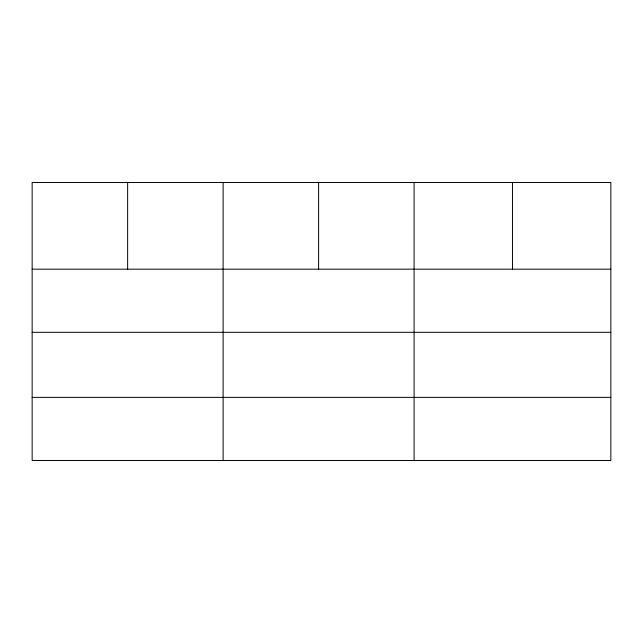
<?xml version="1.0" encoding="UTF-8"?>
<svg xmlns="http://www.w3.org/2000/svg" width="643" height="643" viewBox="0 0 643 643"><rect width="100%" height="100%" fill="white"/><g stroke="black" fill="none" stroke-linecap="round" stroke-linejoin="round"><path stroke-width="0.96" d="M610.85 332.31L610.85 182.499L32.15 182.499L32.15 460.501L610.85 460.501L610.85 332.31L32.15 332.31M32.15 269.168L610.85 269.168M32.15 397.366L610.85 397.366M512.471 182.499L512.471 269.168M414.092 182.499L414.092 460.501M318.606 182.499L318.606 269.168M223.121 182.499L223.121 460.501M127.636 182.499L127.636 269.168"/></g></svg>
